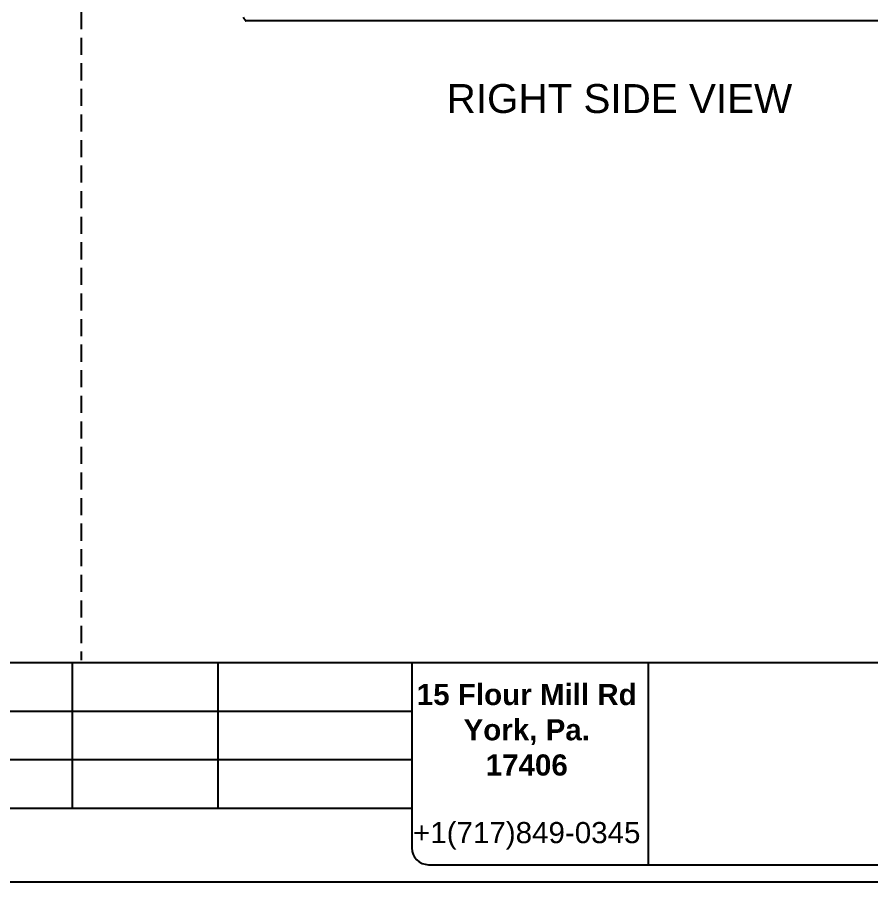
# Model space of a CAD drawing. Header units: inches. Extents: x 0 to 102, y 0 to 66.
# Drawn here: x 49.9 to 68.62, y -0.13 to 18.83 of the extents above; entities that cross this region are included whole.
import ezdxf
from ezdxf.enums import TextEntityAlignment as Align

# ---------------------------------------------------------------- set-up
doc = ezdxf.new("R2010")
doc.units = ezdxf.units.IN
doc.header["$MEASUREMENT"] = 0
doc.linetypes.add('HIDDEN2', pattern=[0.1875, 0.125, -0.0625])
doc.layers.add('DIMENSIONS', color=7, linetype='Continuous')
doc.layers.add('MidPoint', color=210, linetype='HIDDEN2', plot=False)
doc.styles.add('Fields', font='simplex.shx', dxfattribs={"height": 0.185})
doc.styles.get("Standard").update_dxf_attribs({"font": 'arial.ttf'})

# ---------------------------------------------------------------- blocks, each defined once
blk = doc.blocks.new('RG_Master_Ver_4_2_2')
at = {"color": 3}
for p, q in [((10.12, 1.5631), (34.15, 1.5631)), ((17.0763, 1.5631), (17.0763, 0.496)), ((18.1434, 1.5631), (18.1434, 0.496)), ((19.5662, 1.5631), (19.5662, 0.2033)), ((21.2999, 1.5625), (21.2999, 0.0716)), ((9.9977, 1.2074), (19.5662, 1.2074)), ((9.9977, 0.8517), (19.5662, 0.8517)), ((9.9977, 0.496), (19.5662, 0.496)), ((19.6886, 0.0809), (34.0625, 0.0809))]:
    blk.add_line(p, q, dxfattribs=at)
blk.add_lwpolyline([(0, -0.044), (34.25, -0.044), (34.25, 21.956), (0, 21.956)], close=True, dxfattribs=at)
blk.add_arc((19.6886, 0.2033), 0.1224, 180, 270, dxfattribs=at)
at = {"layer": 'MidPoint'}
blk.add_line((17.1412, 8.956), (17.1412, 1.581), dxfattribs=at)
at = {"color": 3, "insert": (20.4088, 1.4059), "char_height": 0.142284, "attachment_point": 2}
blk.add_mtext_dynamic_manual_height_columns('{\\fArial|b1|i0|c0|p34;\\H1.08937x;15 Flour Mill Rd\\PYork, Pa. \\P17406}\\P\\P{\\H1.08937x;+1(717)849-0345}', width=1.735089, gutter_width=0.6898, heights=[0], dxfattribs=at)
at = {"style": 'Fields'}
for tag, p in [('DESCRIPTION_3', (13.1158, 1.307)), ('DRN_3', (15.4724, 1.307)), ('CHK_3', (16.5293, 1.307)), ('APP_3', (17.5522, 1.307)), ('DATE_3', (18.8294, 1.307)), ('CUSTOMER', (28.9966, 1.2135)), ('DRAWING_DESC', (32.2295, 1.2455)), ('DESCRIPTION_2', (13.1158, 0.9513)), ('DRN_2', (15.4724, 0.9513)), ('CHK_2', (16.5293, 0.9513)), ('APP_2', (17.5522, 0.9513)), ('DATE_2', (18.8294, 0.9513)), ('SIZE', (30.7145, 0.8944)), ('DRAWING_#', (32.125, 0.8944)), ('REV', (33.5429, 0.8944)), ('DESCRIPTION_1', (13.1158, 0.5956)), ('DRN_1', (15.4724, 0.5956)), ('CHK_1', (16.5293, 0.5956)), ('APP_1', (17.5522, 0.5956)), ('DATE_1', (18.8294, 0.5956)), ('PROJECT_#', (28.9813, 0.5809)), ('DRN_BY', (30.875, 0.5245)), ('CHK_BY', (31.7615, 0.5245)), ('APP_BY', (32.75, 0.5245)), ('SCALE', (33.6518, 0.5245)), ('PROJECT_NAME', (29.021, 0.1759)), ('SHEETNUM', (32.7527, 0.1759)), ('TTL_SHTS', (33.5471, 0.1759))]:
    blk.add_attdef(tag, text='', height=0.125, dxfattribs=at).set_placement(p, align=Align.CENTER)
at = {"style": 'Fields', "flags": 9}
blk.add_attdef('WD_TB', (9.9529, 0.1939), '', height=0.0638, dxfattribs=at)

msp = doc.modelspace()

# ---------------------------------------------------------------- linework, layer by layer
at = {"color": 3, "linetype": 'Continuous'}
msp.add_line((70.78748, 18.75886), (54.91348, 18.75886), dxfattribs=at)
for points in [[(54.88835, 18.78967), (54.88988, 18.78812), (54.89135, 18.78634), (54.89278, 18.78435), (54.89415, 18.78221), (54.89549, 18.77994), (54.89678, 18.77762)], [(54.89678, 18.77762), (54.89924, 18.77304), (54.90044, 18.77085), (54.90163, 18.76879), (54.90278, 18.76692), (54.90397, 18.76518), (54.90525, 18.76352), (54.90657, 18.76208), (54.90786, 18.76095), (54.90913, 18.76008), (54.91034, 18.75948), (54.91149, 18.7591), (54.91254, 18.75891), (54.91348, 18.75886)]]:
    msp.add_lwpolyline(points, dxfattribs=at)
msp.add_arc((54.96748, 18.87586), 0.117, 201.042651, 227.443082, dxfattribs=at)

# ---------------------------------------------------------------- block references
at = {"xscale": 2.992700729927007, "yscale": 2.992700729927007, "zscale": 2.992700729927007}
msp.add_blockref('RG_Master_Ver_4_2_2', (0, 0), dxfattribs=at)

# ---------------------------------------------------------------- texts
at = {"layer": 'DIMENSIONS', "color": 2, "linetype": 'Continuous', "insert": (63.11086, 17.36853), "char_height": 0.6343284, "width": 7.5647783, "attachment_point": 2, "line_spacing_factor": 0.9}
msp.add_mtext('RIGHT SIDE VIEW', dxfattribs=at)

doc.saveas('drawing.dxf')
